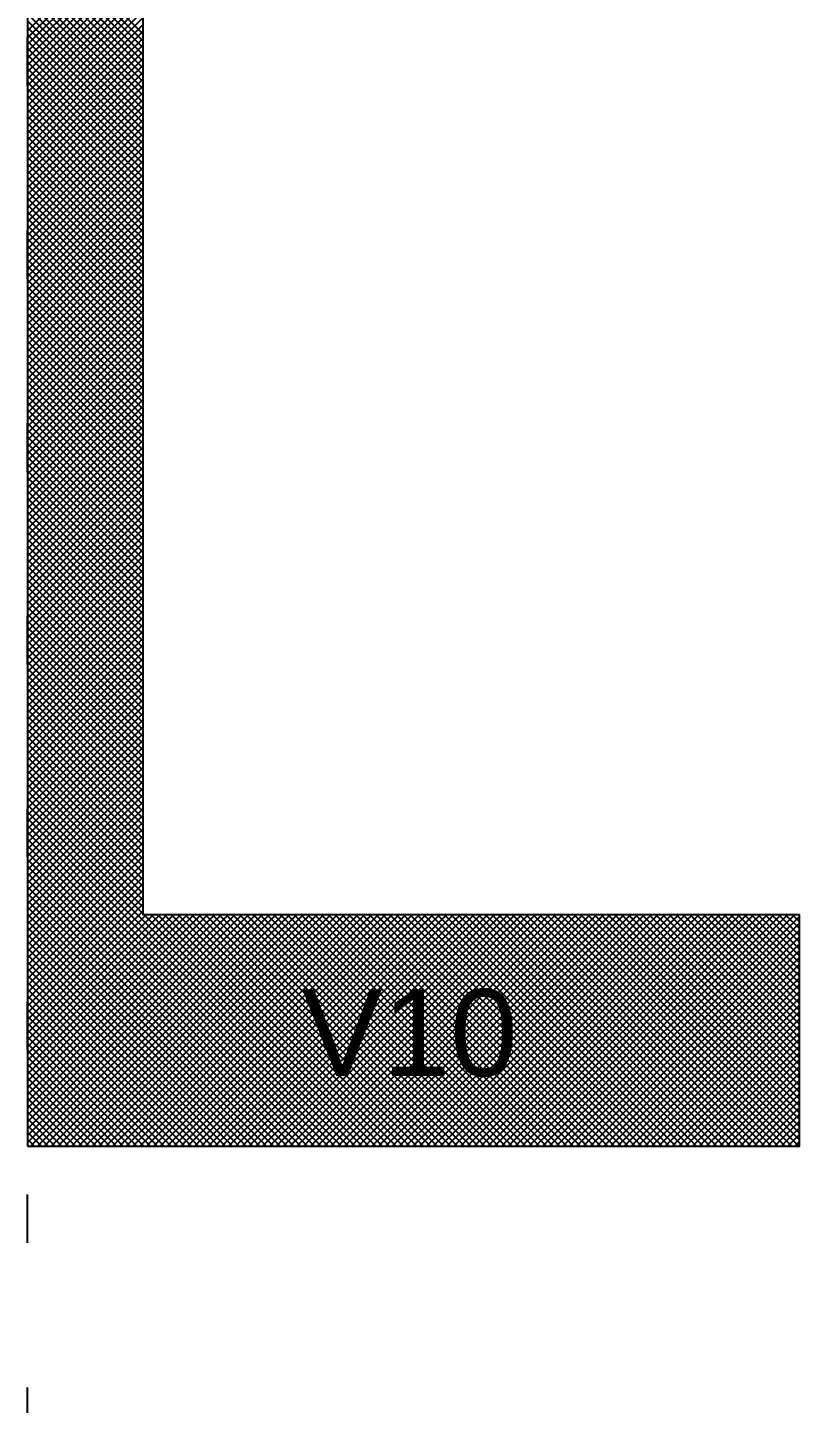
# Model space of a CAD drawing. Extents: x 0 to 119, y 0 to 84.
# Drawn here: x 13.99 to 15.59, y 45.127 to 47.981 of the extents above; entities that cross this region are included whole.
import ezdxf

# ---------------------------------------------------------------- set-up
doc = ezdxf.new("R2010")
doc.units = 0
doc.header["$MEASUREMENT"] = 0
doc.linetypes.add('ESTILO_TQS_0002', pattern=[0.4, 0.1, -0.3])
for name, color, linetype in [('29', 9, 'CONTINUOUS'), ('3', 7, 'CONTINUOUS'), ('32', 250, 'CONTINUOUS'), ('6', 178, 'CONTINUOUS')]:
    doc.layers.add(name, color=color, linetype=linetype)
doc.styles.add('TQS_ARIAL', font='arial.ttf')

msp = doc.modelspace()

# ---------------------------------------------------------------- linework, layer by layer
at = {"layer": '29', "color": 9, "linetype": 'Continuous'}
for p, q in [((13.990148, 47.9737), (14.230148, 48.2137)), ((13.990148, 48.206965), (14.230148, 47.966965)), ((13.990148, 47.959558), (14.230148, 48.199558)), ((13.990148, 48.192823), (14.230148, 47.952823)), ((13.990148, 47.945415), (14.230148, 48.185415)), ((13.990148, 48.17868), (14.230148, 47.93868)), ((13.990148, 47.931273), (14.230148, 48.171273)), ((13.990148, 48.164538), (14.230148, 47.924538)), ((13.990148, 47.917131), (14.230148, 48.157131)), ((13.990148, 48.150396), (14.230148, 47.910396)), ((13.990148, 47.902989), (14.230148, 48.142989)), ((13.990148, 48.136254), (14.230148, 47.896254)), ((13.990148, 47.888847), (14.230148, 48.128847)), ((13.990148, 48.122112), (14.230148, 47.882112)), ((13.990148, 47.874705), (14.230148, 48.114705)), ((13.990148, 48.10797), (14.230148, 47.86797)), ((13.990148, 47.860563), (14.230148, 48.100563)), ((13.990148, 48.093828), (14.230148, 47.853828)), ((13.990148, 47.846421), (14.230148, 48.086421)), ((13.990148, 48.079685), (14.230148, 47.839685)), ((13.990148, 47.832278), (14.230148, 48.072278)), ((13.990148, 48.065543), (14.230148, 47.825543)), ((13.990148, 47.818136), (14.230148, 48.058136)), ((13.990148, 48.051401), (14.230148, 47.811401)), ((13.990148, 47.803994), (14.230148, 48.043994)), ((13.990148, 48.037259), (14.230148, 47.797259)), ((13.990148, 47.789852), (14.230148, 48.029852)), ((13.990148, 48.023117), (14.230148, 47.783117)), ((13.990148, 47.77571), (14.230148, 48.01571)), ((13.990148, 48.008975), (14.230148, 47.768975)), ((13.990148, 47.761568), (14.230148, 48.001568)), ((13.990148, 47.994833), (14.230148, 47.754833)), ((13.990148, 47.747426), (14.230148, 47.987426)), ((13.990148, 47.98069), (14.230148, 47.74069)), ((13.990148, 47.733283), (14.230148, 47.973283)), ((13.990148, 47.966548), (14.230148, 47.726548)), ((13.990148, 47.719141), (14.230148, 47.959141)), ((13.990148, 47.952406), (14.230148, 47.712406)), ((13.990148, 47.704999), (14.230148, 47.944999)), ((13.990148, 47.938264), (14.230148, 47.698264)), ((13.990148, 47.690857), (14.230148, 47.930857)), ((13.990148, 47.924122), (14.230148, 47.684122)), ((13.990148, 47.676715), (14.230148, 47.916715)), ((13.990148, 47.90998), (14.230148, 47.66998)), ((13.990148, 47.662573), (14.230148, 47.902573)), ((13.990148, 47.895838), (14.230148, 47.655838)), ((13.990148, 47.648431), (14.230148, 47.888431)), ((13.990148, 47.881696), (14.230148, 47.641696)), ((13.990148, 47.634288), (14.230148, 47.874288)), ((13.990148, 47.867553), (14.230148, 47.627553)), ((13.990148, 47.620146), (14.230148, 47.860146)), ((13.990148, 47.853411), (14.230148, 47.613411)), ((13.990148, 47.606004), (14.230148, 47.846004)), ((13.990148, 47.839269), (14.230148, 47.599269)), ((13.990148, 47.591862), (14.230148, 47.831862)), ((13.990148, 47.825127), (14.230148, 47.585127)), ((13.990148, 47.57772), (14.230148, 47.81772)), ((13.990148, 47.810985), (14.230148, 47.570985)), ((13.990148, 47.563578), (14.230148, 47.803578)), ((13.990148, 47.796843), (14.230148, 47.556843)), ((13.990148, 47.549436), (14.230148, 47.789436)), ((13.990148, 47.782701), (14.230148, 47.542701)), ((13.990148, 47.535294), (14.230148, 47.775294)), ((13.990148, 47.768558), (14.230148, 47.528558)), ((13.990148, 47.521151), (14.230148, 47.761151)), ((13.990148, 47.754416), (14.230148, 47.514416)), ((13.990148, 47.507009), (14.230148, 47.747009)), ((13.990148, 47.740274), (14.230148, 47.500274)), ((13.990148, 47.492867), (14.230148, 47.732867)), ((13.990148, 47.726132), (14.230148, 47.486132)), ((13.990148, 47.478725), (14.230148, 47.718725)), ((13.990148, 47.71199), (14.230148, 47.47199)), ((13.990148, 47.464583), (14.230148, 47.704583)), ((13.990148, 47.697848), (14.230148, 47.457848)), ((13.990148, 47.450441), (14.230148, 47.690441)), ((13.990148, 47.683706), (14.230148, 47.443706)), ((13.990148, 47.436299), (14.230148, 47.676299)), ((13.990148, 47.669563), (14.230148, 47.429563)), ((13.990148, 47.422156), (14.230148, 47.662156)), ((13.990148, 47.655421), (14.230148, 47.415421)), ((13.990148, 47.408014), (14.230148, 47.648014)), ((13.990148, 47.641279), (14.230148, 47.401279)), ((13.990148, 47.393872), (14.230148, 47.633872)), ((13.990148, 47.627137), (14.230148, 47.387137)), ((13.990148, 47.37973), (14.230148, 47.61973)), ((13.990148, 47.612995), (14.230148, 47.372995)), ((13.990148, 47.365588), (14.230148, 47.605588)), ((13.990148, 47.598853), (14.230148, 47.358853)), ((13.990148, 47.351446), (14.230148, 47.591446)), ((13.990148, 47.584711), (14.230148, 47.344711)), ((13.990148, 47.337304), (14.230148, 47.577304)), ((13.990148, 47.570569), (14.230148, 47.330569)), ((13.990148, 47.323162), (14.230148, 47.563162)), ((13.990148, 47.556426), (14.230148, 47.316426)), ((13.990148, 47.309019), (14.230148, 47.549019)), ((13.990148, 47.542284), (14.230148, 47.302284)), ((13.990148, 47.294877), (14.230148, 47.534877)), ((13.990148, 47.528142), (14.230148, 47.288142)), ((13.990148, 47.280735), (14.230148, 47.520735)), ((13.990148, 47.514), (14.230148, 47.274)), ((13.990148, 47.266593), (14.230148, 47.506593)), ((13.990148, 47.499858), (14.230148, 47.259858)), ((13.990148, 47.252451), (14.230148, 47.492451)), ((13.990148, 47.485716), (14.230148, 47.245716)), ((13.990148, 47.238309), (14.230148, 47.478309)), ((13.990148, 47.471574), (14.230148, 47.231574)), ((13.990148, 47.224167), (14.230148, 47.464167)), ((13.990148, 47.457431), (14.230148, 47.217431)), ((13.990148, 47.210024), (14.230148, 47.450024)), ((13.990148, 47.443289), (14.230148, 47.203289)), ((13.990148, 47.195882), (14.230148, 47.435882)), ((13.990148, 47.429147), (14.230148, 47.189147)), ((13.990148, 47.18174), (14.230148, 47.42174)), ((13.990148, 47.415005), (14.230148, 47.175005)), ((13.990148, 47.167598), (14.230148, 47.407598)), ((13.990148, 47.400863), (14.230148, 47.160863)), ((13.990148, 47.153456), (14.230148, 47.393456)), ((13.990148, 47.386721), (14.230148, 47.146721)), ((13.990148, 47.139314), (14.230148, 47.379314)), ((13.990148, 47.372579), (14.230148, 47.132579)), ((13.990148, 47.125172), (14.230148, 47.365172)), ((13.990148, 47.358436), (14.230148, 47.118436)), ((13.990148, 47.111029), (14.230148, 47.351029)), ((13.990148, 47.344294), (14.230148, 47.104294)), ((13.990148, 47.096887), (14.230148, 47.336887)), ((13.990148, 47.330152), (14.230148, 47.090152)), ((13.990148, 47.082745), (14.230148, 47.322745)), ((13.990148, 47.31601), (14.230148, 47.07601)), ((13.990148, 47.068603), (14.230148, 47.308603)), ((13.990148, 47.301868), (14.230148, 47.061868)), ((13.990148, 47.054461), (14.230148, 47.294461)), ((13.990148, 47.287726), (14.230148, 47.047726)), ((13.990148, 47.040319), (14.230148, 47.280319)), ((13.990148, 47.273584), (14.230148, 47.033584)), ((13.990148, 47.026177), (14.230148, 47.266177)), ((13.990148, 47.259442), (14.230148, 47.019442)), ((13.990148, 47.012035), (14.230148, 47.252035)), ((13.990148, 47.245299), (14.230148, 47.005299)), ((13.990148, 46.997892), (14.230148, 47.237892)), ((13.990148, 47.231157), (14.230148, 46.991157)), ((13.990148, 46.98375), (14.230148, 47.22375)), ((13.990148, 47.217015), (14.230148, 46.977015)), ((13.990148, 46.969608), (14.230148, 47.209608)), ((13.990148, 47.202873), (14.230148, 46.962873)), ((13.990148, 46.955466), (14.230148, 47.195466)), ((13.990148, 47.188731), (14.230148, 46.948731)), ((13.990148, 46.941324), (14.230148, 47.181324)), ((13.990148, 47.174589), (14.230148, 46.934589)), ((13.990148, 46.927182), (14.230148, 47.167182)), ((13.990148, 47.160447), (14.230148, 46.920447)), ((13.990148, 46.91304), (14.230148, 47.15304)), ((13.990148, 47.146304), (14.230148, 46.906304)), ((13.990148, 46.898897), (14.230148, 47.138897)), ((13.990148, 47.132162), (14.230148, 46.892162)), ((13.990148, 46.884755), (14.230148, 47.124755)), ((13.990148, 47.11802), (14.230148, 46.87802)), ((13.990148, 46.870613), (14.230148, 47.110613)), ((13.990148, 47.103878), (14.230148, 46.863878)), ((13.990148, 46.856471), (14.230148, 47.096471)), ((13.990148, 47.089736), (14.230148, 46.849736)), ((13.990148, 46.842329), (14.230148, 47.082329)), ((13.990148, 47.075594), (14.230148, 46.835594)), ((13.990148, 46.828187), (14.230148, 47.068187)), ((13.990148, 47.061452), (14.230148, 46.821452)), ((13.990148, 46.814045), (14.230148, 47.054045)), ((13.990148, 47.04731), (14.230148, 46.80731)), ((13.990148, 46.799902), (14.230148, 47.039902)), ((13.990148, 47.033167), (14.230148, 46.793167)), ((13.990148, 46.78576), (14.230148, 47.02576)), ((13.990148, 47.019025), (14.230148, 46.779025)), ((13.990148, 46.771618), (14.230148, 47.011618)), ((13.990148, 47.004883), (14.230148, 46.764883)), ((13.990148, 46.757476), (14.230148, 46.997476)), ((13.990148, 46.990741), (14.230148, 46.750741)), ((13.990148, 46.743334), (14.230148, 46.983334)), ((13.990148, 46.976599), (14.230148, 46.736599)), ((13.990148, 46.729192), (14.230148, 46.969192)), ((13.990148, 46.962457), (14.230148, 46.722457)), ((13.990148, 46.71505), (14.230148, 46.95505)), ((13.990148, 46.948315), (14.230148, 46.708315)), ((13.990148, 46.700908), (14.230148, 46.940908)), ((13.990148, 46.934172), (14.230148, 46.694172)), ((13.990148, 46.686765), (14.230148, 46.926765)), ((13.990148, 46.92003), (14.230148, 46.68003)), ((13.990148, 46.672623), (14.230148, 46.912623)), ((13.990148, 46.905888), (14.230148, 46.665888)), ((13.990148, 46.658481), (14.230148, 46.898481)), ((13.990148, 46.891746), (14.230148, 46.651746)), ((13.990148, 46.644339), (14.230148, 46.884339)), ((13.990148, 46.877604), (14.230148, 46.637604)), ((13.990148, 46.630197), (14.230148, 46.870197)), ((13.990148, 46.863462), (14.230148, 46.623462)), ((13.990148, 46.616055), (14.230148, 46.856055)), ((13.990148, 46.84932), (14.230148, 46.60932)), ((13.990148, 46.601913), (14.230148, 46.841913)), ((13.990148, 46.835177), (14.230148, 46.595177)), ((13.990148, 46.58777), (14.230148, 46.82777)), ((13.990148, 46.821035), (14.230148, 46.581035)), ((13.990148, 46.573628), (14.230148, 46.813628)), ((13.990148, 46.806893), (14.230148, 46.566893)), ((13.990148, 46.559486), (14.230148, 46.799486)), ((13.990148, 46.792751), (14.230148, 46.552751)), ((13.990148, 46.545344), (14.230148, 46.785344)), ((13.990148, 46.778609), (14.230148, 46.538609)), ((13.990148, 46.531202), (14.230148, 46.771202)), ((13.990148, 46.764467), (14.230148, 46.524467)), ((13.990148, 46.51706), (14.230148, 46.75706)), ((13.990148, 46.750325), (14.230148, 46.510325)), ((13.990148, 46.502918), (14.230148, 46.742918)), ((13.990148, 46.736183), (14.230148, 46.496183)), ((13.990148, 46.488776), (14.230148, 46.728776)), ((13.990148, 46.72204), (14.230148, 46.48204)), ((13.990148, 46.474633), (14.230148, 46.714633)), ((13.990148, 46.707898), (14.230148, 46.467898)), ((13.990148, 46.460491), (14.230148, 46.700491)), ((13.990148, 46.693756), (14.230148, 46.453756)), ((13.990148, 46.446349), (14.230148, 46.686349)), ((13.990148, 46.679614), (14.230148, 46.439614)), ((13.990148, 46.432207), (14.230148, 46.672207)), ((13.990148, 46.665472), (14.230148, 46.425472)), ((13.990148, 46.418065), (14.230148, 46.658065)), ((13.990148, 46.65133), (14.230148, 46.41133)), ((13.990148, 46.403923), (14.230148, 46.643923)), ((13.990148, 46.637188), (14.230148, 46.397188)), ((13.990148, 46.389781), (14.230148, 46.629781)), ((13.990148, 46.623045), (14.230148, 46.383045)), ((13.990148, 46.375638), (14.230148, 46.615638)), ((13.990148, 46.608903), (14.230148, 46.368903)), ((13.990148, 46.361496), (14.230148, 46.601496)), ((13.990148, 46.594761), (14.230148, 46.354761)), ((13.990148, 46.347354), (14.230148, 46.587354)), ((13.990148, 46.580619), (14.230148, 46.340619)), ((13.990148, 46.333212), (14.230148, 46.573212)), ((13.990148, 46.566477), (14.230148, 46.326477)), ((13.990148, 46.31907), (14.230148, 46.55907)), ((13.990148, 46.552335), (14.230148, 46.312335)), ((13.990148, 46.304928), (14.230148, 46.544928)), ((13.990148, 46.538193), (14.230148, 46.298193)), ((13.990148, 46.290786), (14.230148, 46.530786)), ((13.990148, 46.52405), (14.230148, 46.28405)), ((13.990148, 46.276643), (14.230148, 46.516643)), ((13.990148, 46.509908), (14.230148, 46.269908)), ((13.990148, 46.262501), (14.230148, 46.502501)), ((13.990148, 46.495766), (14.230148, 46.255766)), ((13.990148, 46.248359), (14.230148, 46.488359)), ((13.990148, 46.481624), (14.230148, 46.241624)), ((13.990148, 46.234217), (14.230148, 46.474217)), ((13.990148, 46.467482), (14.230148, 46.227482)), ((13.990148, 46.220075), (14.230148, 46.460075)), ((13.990148, 46.45334), (14.230148, 46.21334)), ((13.990148, 46.205933), (14.230148, 46.445933)), ((13.990148, 46.439198), (14.230148, 46.199198)), ((13.990148, 46.191791), (14.230148, 46.431791)), ((13.990148, 46.425056), (14.230148, 46.185056)), ((13.990148, 46.177649), (14.230148, 46.417649)), ((13.990148, 46.410913), (14.230148, 46.170913)), ((13.990148, 46.163506), (14.230148, 46.403506)), ((13.990148, 46.396771), (14.230148, 46.156771)), ((13.990148, 46.149364), (14.230148, 46.389364)), ((13.990148, 46.382629), (14.230148, 46.142629)), ((13.990148, 46.135222), (14.230148, 46.375222)), ((13.990148, 46.368487), (14.697795, 45.66084)), ((13.990148, 46.12108), (14.230148, 46.36108)), ((13.990148, 46.354345), (14.683653, 45.66084)), ((13.990148, 46.106938), (14.230148, 46.346938)), ((13.990148, 46.340203), (14.669511, 45.66084)), ((13.990148, 46.092796), (14.230148, 46.332796)), ((13.990148, 46.326061), (14.655368, 45.66084)), ((13.990148, 46.078654), (14.230148, 46.318654)), ((13.990148, 46.311918), (14.641226, 45.66084)), ((13.990148, 46.064511), (14.230148, 46.304511)), ((13.990148, 46.297776), (14.627084, 45.66084)), ((13.990148, 46.050369), (14.230148, 46.290369)), ((13.990148, 46.283634), (14.612942, 45.66084)), ((13.990148, 46.036227), (14.230148, 46.276227)), ((13.990148, 46.269492), (14.5988, 45.66084)), ((13.990148, 46.022085), (14.230148, 46.262085)), ((13.990148, 46.25535), (14.584658, 45.66084)), ((13.990148, 46.007943), (14.230148, 46.247943)), ((13.990148, 46.241208), (14.570516, 45.66084)), ((13.990148, 45.993801), (14.230148, 46.233801)), ((13.990148, 46.227066), (14.556373, 45.66084)), ((13.990148, 45.979659), (14.230148, 46.219659)), ((13.990148, 46.212924), (14.542231, 45.66084)), ((13.990148, 45.965516), (14.230148, 46.205516)), ((13.990148, 46.198781), (14.528089, 45.66084)), ((13.990148, 45.951374), (14.230148, 46.191374)), ((13.990148, 46.184639), (14.513947, 45.66084)), ((13.990148, 45.937232), (14.230148, 46.177232)), ((13.990148, 46.170497), (14.499805, 45.66084)), ((13.990148, 45.92309), (14.230148, 46.16309)), ((13.990148, 46.156355), (14.485663, 45.66084)), ((13.990148, 45.908948), (14.230148, 46.148948)), ((13.990148, 46.142213), (14.471521, 45.66084)), ((13.990148, 45.668532), (14.462456, 46.14084)), ((13.990148, 45.682674), (14.448314, 46.14084)), ((13.990148, 45.696816), (14.434172, 46.14084)), ((13.990148, 45.710958), (14.42003, 46.14084)), ((13.990148, 45.7251), (14.405888, 46.14084)), ((13.990148, 45.739242), (14.391746, 46.14084)), ((13.990148, 45.753384), (14.377603, 46.14084)), ((13.990148, 45.767527), (14.363461, 46.14084)), ((13.990148, 45.781669), (14.349319, 46.14084)), ((13.990148, 45.795811), (14.335177, 46.14084)), ((13.990148, 45.809953), (14.321035, 46.14084)), ((13.990148, 45.824095), (14.306893, 46.14084)), ((13.990148, 45.838237), (14.292751, 46.14084)), ((13.990148, 45.852379), (14.278608, 46.14084)), ((13.990148, 45.866522), (14.264466, 46.14084)), ((13.990148, 45.880664), (14.250324, 46.14084)), ((13.990148, 45.894806), (14.236182, 46.14084)), ((13.990148, 46.128071), (14.457379, 45.66084)), ((13.996598, 45.66084), (14.476598, 46.14084)), ((14.01074, 45.66084), (14.49074, 46.14084)), ((14.024883, 45.66084), (14.504883, 46.14084)), ((14.039025, 45.66084), (14.519025, 46.14084)), ((14.053167, 45.66084), (14.533167, 46.14084)), ((14.067309, 45.66084), (14.547309, 46.14084)), ((14.081451, 45.66084), (14.561451, 46.14084)), ((14.095593, 45.66084), (14.575593, 46.14084)), ((14.109735, 45.66084), (14.589735, 46.14084)), ((14.123878, 45.66084), (14.603878, 46.14084)), ((14.13802, 45.66084), (14.61802, 46.14084)), ((14.152162, 45.66084), (14.632162, 46.14084)), ((14.166304, 45.66084), (14.646304, 46.14084)), ((14.180446, 45.66084), (14.660446, 46.14084)), ((14.194588, 45.66084), (14.674588, 46.14084)), ((14.20873, 45.66084), (14.68873, 46.14084)), ((14.222873, 45.66084), (14.702873, 46.14084)), ((14.231937, 46.14084), (14.711937, 45.66084)), ((14.237015, 45.66084), (14.717015, 46.14084)), ((14.246079, 46.14084), (14.726079, 45.66084)), ((14.251157, 45.66084), (14.731157, 46.14084)), ((14.260221, 46.14084), (14.740221, 45.66084)), ((14.265299, 45.66084), (14.745299, 46.14084)), ((14.274363, 46.14084), (14.754363, 45.66084)), ((14.279441, 45.66084), (14.759441, 46.14084)), ((14.288506, 46.14084), (14.768506, 45.66084)), ((14.293583, 45.66084), (14.773583, 46.14084)), ((14.302648, 46.14084), (14.782648, 45.66084)), ((14.307725, 45.66084), (14.787725, 46.14084)), ((14.31679, 46.14084), (14.79679, 45.66084)), ((14.321867, 45.66084), (14.801867, 46.14084)), ((14.330932, 46.14084), (14.810932, 45.66084)), ((14.33601, 45.66084), (14.81601, 46.14084)), ((14.345074, 46.14084), (14.825074, 45.66084)), ((14.350152, 45.66084), (14.830152, 46.14084)), ((14.359216, 46.14084), (14.839216, 45.66084)), ((14.364294, 45.66084), (14.844294, 46.14084)), ((14.373358, 46.14084), (14.853358, 45.66084)), ((14.378436, 45.66084), (14.858436, 46.14084)), ((14.3875, 46.14084), (14.8675, 45.66084)), ((14.392578, 45.66084), (14.872578, 46.14084)), ((14.401643, 46.14084), (14.881643, 45.66084)), ((14.40672, 45.66084), (14.88672, 46.14084)), ((14.415785, 46.14084), (14.895785, 45.66084)), ((14.420862, 45.66084), (14.900862, 46.14084)), ((14.429927, 46.14084), (14.909927, 45.66084)), ((14.435005, 45.66084), (14.915005, 46.14084)), ((14.444069, 46.14084), (14.924069, 45.66084)), ((14.449147, 45.66084), (14.929147, 46.14084)), ((14.458211, 46.14084), (14.938211, 45.66084)), ((14.463289, 45.66084), (14.943289, 46.14084)), ((14.472353, 46.14084), (14.952353, 45.66084)), ((14.477431, 45.66084), (14.957431, 46.14084)), ((14.486495, 46.14084), (14.966495, 45.66084)), ((14.491573, 45.66084), (14.971573, 46.14084)), ((14.500638, 46.14084), (14.980638, 45.66084)), ((14.505715, 45.66084), (14.985715, 46.14084)), ((14.51478, 46.14084), (14.99478, 45.66084)), ((14.519857, 45.66084), (14.999857, 46.14084)), ((14.528922, 46.14084), (15.008922, 45.66084)), ((14.533999, 45.66084), (15.013999, 46.14084)), ((14.543064, 46.14084), (15.023064, 45.66084)), ((14.548142, 45.66084), (15.028142, 46.14084)), ((14.557206, 46.14084), (15.037206, 45.66084)), ((14.562284, 45.66084), (15.042284, 46.14084)), ((14.571348, 46.14084), (15.051348, 45.66084)), ((14.576426, 45.66084), (15.056426, 46.14084)), ((14.58549, 46.14084), (15.06549, 45.66084)), ((14.590568, 45.66084), (15.070568, 46.14084)), ((14.599633, 46.14084), (15.079633, 45.66084)), ((14.60471, 45.66084), (15.08471, 46.14084)), ((14.613775, 46.14084), (15.093775, 45.66084)), ((14.618852, 45.66084), (15.098852, 46.14084)), ((14.627917, 46.14084), (15.107917, 45.66084)), ((14.632994, 45.66084), (15.112994, 46.14084)), ((14.642059, 46.14084), (15.122059, 45.66084)), ((14.647137, 45.66084), (15.127137, 46.14084)), ((14.656201, 46.14084), (15.136201, 45.66084)), ((14.661279, 45.66084), (15.141279, 46.14084)), ((14.670343, 46.14084), (15.150343, 45.66084)), ((14.675421, 45.66084), (15.155421, 46.14084)), ((14.684485, 46.14084), (15.164485, 45.66084)), ((14.689563, 45.66084), (15.169563, 46.14084)), ((14.698627, 46.14084), (15.178627, 45.66084)), ((14.703705, 45.66084), (15.183705, 46.14084)), ((14.71277, 46.14084), (15.19277, 45.66084)), ((14.717847, 45.66084), (15.197847, 46.14084)), ((14.726912, 46.14084), (15.206912, 45.66084)), ((14.731989, 45.66084), (15.211989, 46.14084)), ((14.741054, 46.14084), (15.221054, 45.66084)), ((14.746132, 45.66084), (15.226132, 46.14084)), ((14.755196, 46.14084), (15.235196, 45.66084)), ((14.760274, 45.66084), (15.240274, 46.14084)), ((14.769338, 46.14084), (15.249338, 45.66084)), ((14.774416, 45.66084), (15.254416, 46.14084)), ((14.78348, 46.14084), (15.26348, 45.66084)), ((14.788558, 45.66084), (15.268558, 46.14084)), ((14.797622, 46.14084), (15.277622, 45.66084)), ((14.8027, 45.66084), (15.2827, 46.14084)), ((14.811765, 46.14084), (15.291765, 45.66084)), ((14.816842, 45.66084), (15.296842, 46.14084)), ((14.825907, 46.14084), (15.305907, 45.66084)), ((14.830984, 45.66084), (15.310984, 46.14084)), ((14.840049, 46.14084), (15.320049, 45.66084)), ((14.845126, 45.66084), (15.325126, 46.14084)), ((14.854191, 46.14084), (15.334191, 45.66084)), ((14.859269, 45.66084), (15.339269, 46.14084)), ((14.868333, 46.14084), (15.348333, 45.66084)), ((14.873411, 45.66084), (15.353411, 46.14084)), ((14.882475, 46.14084), (15.362475, 45.66084)), ((14.887553, 45.66084), (15.367553, 46.14084)), ((14.896617, 46.14084), (15.376617, 45.66084)), ((14.901695, 45.66084), (15.381695, 46.14084)), ((14.910759, 46.14084), (15.390759, 45.66084)), ((14.915837, 45.66084), (15.395837, 46.14084)), ((14.924902, 46.14084), (15.404902, 45.66084)), ((14.929979, 45.66084), (15.409979, 46.14084)), ((14.939044, 46.14084), (15.419044, 45.66084)), ((14.944121, 45.66084), (15.424121, 46.14084)), ((14.953186, 46.14084), (15.433186, 45.66084)), ((14.958264, 45.66084), (15.438264, 46.14084)), ((14.967328, 46.14084), (15.447328, 45.66084)), ((14.972406, 45.66084), (15.452406, 46.14084)), ((14.98147, 46.14084), (15.46147, 45.66084)), ((14.986548, 45.66084), (15.466548, 46.14084)), ((14.995612, 46.14084), (15.475612, 45.66084)), ((15.00069, 45.66084), (15.48069, 46.14084)), ((15.009754, 46.14084), (15.489754, 45.66084)), ((15.014832, 45.66084), (15.494832, 46.14084)), ((15.023897, 46.14084), (15.503897, 45.66084)), ((15.028974, 45.66084), (15.508974, 46.14084)), ((15.038039, 46.14084), (15.518039, 45.66084)), ((15.043116, 45.66084), (15.523116, 46.14084)), ((15.052181, 46.14084), (15.532181, 45.66084)), ((15.057259, 45.66084), (15.537259, 46.14084)), ((15.066323, 46.14084), (15.546323, 45.66084)), ((15.071401, 45.66084), (15.551401, 46.14084)), ((15.080465, 46.14084), (15.560465, 45.66084)), ((15.085543, 45.66084), (15.565543, 46.14084)), ((15.094607, 46.14084), (15.574607, 45.66084)), ((15.099685, 45.66084), (15.579685, 46.14084)), ((15.108749, 46.14084), (15.588749, 45.66084)), ((15.113827, 45.66084), (15.590148, 46.137161)), ((15.122892, 46.14084), (15.590148, 45.673584)), ((15.127969, 45.66084), (15.590148, 46.123019)), ((15.137034, 46.14084), (15.590148, 45.687726)), ((15.151176, 46.14084), (15.590148, 45.701868)), ((15.165318, 46.14084), (15.590148, 45.71601)), ((15.17946, 46.14084), (15.590148, 45.730152)), ((15.193602, 46.14084), (15.590148, 45.744294)), ((15.207744, 46.14084), (15.590148, 45.758436)), ((15.221886, 46.14084), (15.590148, 45.772579)), ((15.236029, 46.14084), (15.590148, 45.786721)), ((15.250171, 46.14084), (15.590148, 45.800863)), ((15.264313, 46.14084), (15.590148, 45.815005)), ((15.278455, 46.14084), (15.590148, 45.829147)), ((15.292597, 46.14084), (15.590148, 45.843289)), ((15.306739, 46.14084), (15.590148, 45.857431)), ((15.320881, 46.14084), (15.590148, 45.871574)), ((15.335024, 46.14084), (15.590148, 45.885716)), ((15.349166, 46.14084), (15.590148, 45.899858)), ((15.363308, 46.14084), (15.590148, 45.914)), ((15.37745, 46.14084), (15.590148, 45.928142)), ((15.391592, 46.14084), (15.590148, 45.942284)), ((15.405734, 46.14084), (15.590148, 45.956426)), ((15.419876, 46.14084), (15.590148, 45.970569)), ((15.434019, 46.14084), (15.590148, 45.984711)), ((15.448161, 46.14084), (15.590148, 45.998853)), ((15.462303, 46.14084), (15.590148, 46.012995)), ((15.476445, 46.14084), (15.590148, 46.027137)), ((15.490587, 46.14084), (15.590148, 46.041279)), ((15.504729, 46.14084), (15.590148, 46.055421)), ((15.518871, 46.14084), (15.590148, 46.069563)), ((15.533013, 46.14084), (15.590148, 46.083706)), ((15.547156, 46.14084), (15.590148, 46.097848)), ((15.561298, 46.14084), (15.590148, 46.11199)), ((15.57544, 46.14084), (15.590148, 46.126132)), ((13.990148, 46.113929), (14.443236, 45.66084)), ((13.990148, 46.099786), (14.429094, 45.66084)), ((15.142111, 45.66084), (15.590148, 46.108877)), ((15.156253, 45.66084), (15.590148, 46.094734)), ((13.990148, 46.085644), (14.414952, 45.66084)), ((13.990148, 46.071502), (14.40081, 45.66084)), ((15.170396, 45.66084), (15.590148, 46.080592)), ((15.184538, 45.66084), (15.590148, 46.06645)), ((13.990148, 46.05736), (14.386668, 45.66084)), ((13.990148, 46.043218), (14.372526, 45.66084)), ((15.19868, 45.66084), (15.590148, 46.052308)), ((15.212822, 45.66084), (15.590148, 46.038166)), ((13.990148, 46.029076), (14.358384, 45.66084)), ((13.990148, 46.014934), (14.344241, 45.66084)), ((15.226964, 45.66084), (15.590148, 46.024024)), ((15.241106, 45.66084), (15.590148, 46.009882)), ((13.990148, 46.000791), (14.330099, 45.66084)), ((13.990148, 45.986649), (14.315957, 45.66084)), ((15.255248, 45.66084), (15.590148, 45.995739)), ((15.269391, 45.66084), (15.590148, 45.981597)), ((13.990148, 45.972507), (14.301815, 45.66084)), ((13.990148, 45.958365), (14.287673, 45.66084)), ((15.283533, 45.66084), (15.590148, 45.967455)), ((15.297675, 45.66084), (15.590148, 45.953313)), ((13.990148, 45.944223), (14.273531, 45.66084)), ((13.990148, 45.930081), (14.259389, 45.66084)), ((15.311817, 45.66084), (15.590148, 45.939171)), ((15.325959, 45.66084), (15.590148, 45.925029)), ((13.990148, 45.915939), (14.245247, 45.66084)), ((13.990148, 45.901797), (14.231104, 45.66084)), ((15.340101, 45.66084), (15.590148, 45.910887)), ((15.354243, 45.66084), (15.590148, 45.896744)), ((13.990148, 45.887654), (14.216962, 45.66084)), ((13.990148, 45.873512), (14.20282, 45.66084)), ((15.368385, 45.66084), (15.590148, 45.882602)), ((15.382528, 45.66084), (15.590148, 45.86846)), ((13.990148, 45.85937), (14.188678, 45.66084)), ((13.990148, 45.845228), (14.174536, 45.66084)), ((15.39667, 45.66084), (15.590148, 45.854318)), ((15.410812, 45.66084), (15.590148, 45.840176)), ((13.990148, 45.831086), (14.160394, 45.66084)), ((13.990148, 45.816944), (14.146252, 45.66084)), ((15.424954, 45.66084), (15.590148, 45.826034)), ((15.439096, 45.66084), (15.590148, 45.811892)), ((13.990148, 45.802802), (14.132109, 45.66084)), ((13.990148, 45.788659), (14.117967, 45.66084)), ((15.453238, 45.66084), (15.590148, 45.79775)), ((15.46738, 45.66084), (15.590148, 45.783607)), ((13.990148, 45.774517), (14.103825, 45.66084)), ((13.990148, 45.760375), (14.089683, 45.66084)), ((15.481523, 45.66084), (15.590148, 45.769465)), ((15.495665, 45.66084), (15.590148, 45.755323)), ((13.990148, 45.746233), (14.075541, 45.66084)), ((13.990148, 45.732091), (14.061399, 45.66084)), ((15.509807, 45.66084), (15.590148, 45.741181)), ((15.523949, 45.66084), (15.590148, 45.727039)), ((13.990148, 45.717949), (14.047257, 45.66084)), ((13.990148, 45.703807), (14.033114, 45.66084)), ((15.538091, 45.66084), (15.590148, 45.712897)), ((15.552233, 45.66084), (15.590148, 45.698755)), ((13.990148, 45.689664), (14.018972, 45.66084)), ((13.990148, 45.675522), (14.00483, 45.66084)), ((15.566375, 45.66084), (15.590148, 45.684612)), ((15.580518, 45.66084), (15.590148, 45.67047))]:
    msp.add_line(p, q, dxfattribs=at)
msp.add_lwpolyline([(13.990148, 45.66084), (15.590148, 45.66084), (15.590148, 46.14084), (14.230148, 46.14084), (14.230148, 50.36084), (15.590148, 50.36084), (15.590148, 50.74084), (13.990148, 50.74084), (13.990148, 46.14084), (13.990148, 45.66084)], dxfattribs=at)
at = {"layer": '3', "color": 7, "linetype": 'ESTILO_TQS_0002'}
msp.add_line((13.990148, 30.260222), (13.990148, 69.478391), dxfattribs=at)
at = {"layer": '6', "color": 178, "linetype": 'Continuous'}
for p, q in [((13.990148, 50.74084), (13.990148, 46.14084)), ((14.230148, 46.14084), (14.230148, 50.36084)), ((13.990148, 46.14084), (13.990148, 45.66084)), ((15.590148, 46.14084), (14.230148, 46.14084)), ((15.590148, 45.66084), (15.590148, 46.14084)), ((13.990148, 45.66084), (15.590148, 45.66084))]:
    msp.add_line(p, q, dxfattribs=at)

# ---------------------------------------------------------------- texts
at = {"layer": '32', "color": 250, "linetype": 'Continuous', "style": 'TQS_ARIAL'}
msp.add_text('V10', height=0.18, dxfattribs=at).set_placement((14.558468, 45.806238))

doc.saveas('drawing.dxf')
